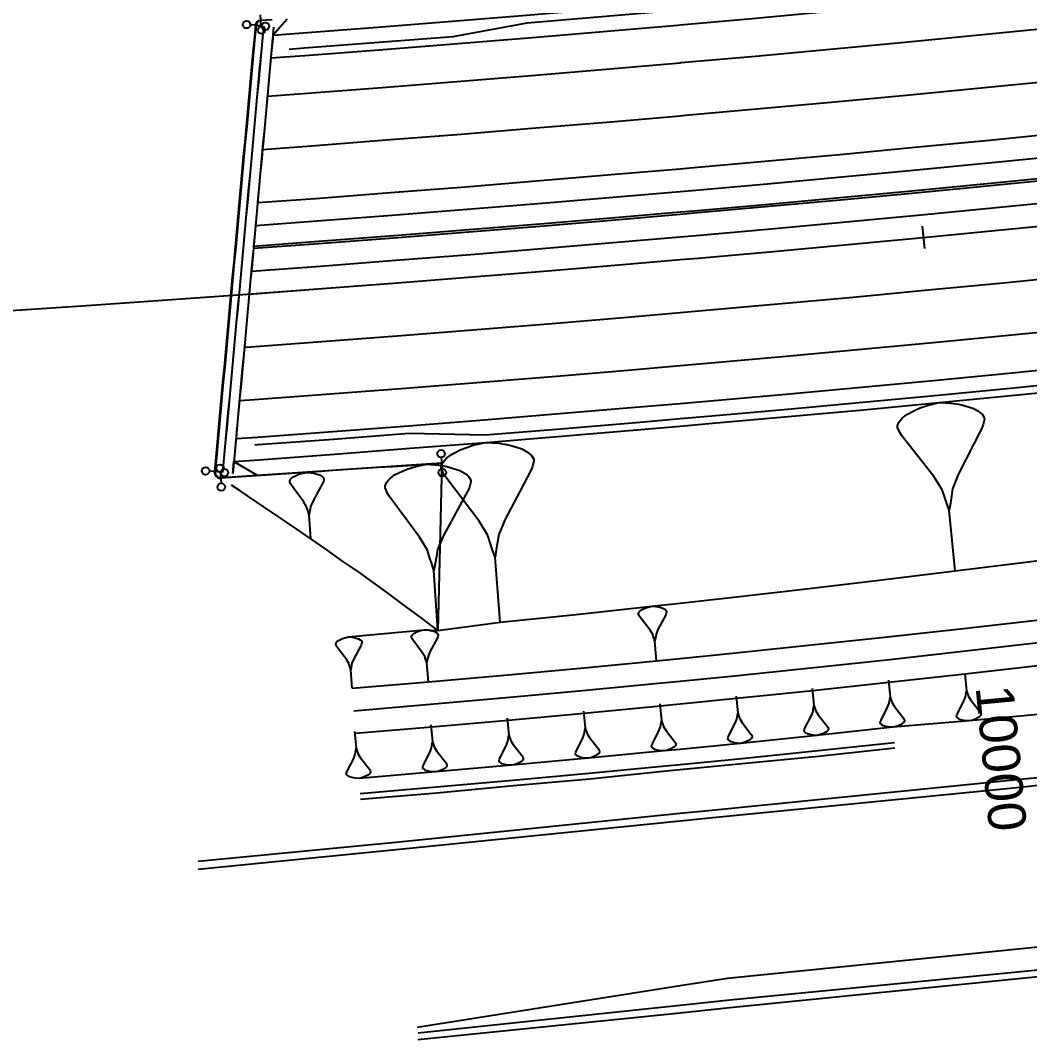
# Model space of a CAD drawing. Extents: x 389565 to 391267, y 804651 to 804848.
# Drawn here: x 390556.3 to 390623.2, y 804663.6 to 804731.2 of the extents above; entities that cross this region are included whole.
import ezdxf
from ezdxf.enums import TextEntityAlignment as Align

# ---------------------------------------------------------------- set-up
doc = ezdxf.new("R2010")
doc.units = 0
doc.layers.get('0').update_dxf_attribs({"linetype": 'CONTINUOUS'})
doc.styles.add('ARIAL', font='ARIAL.FON')

msp = doc.modelspace()

# ---------------------------------------------------------------- linework, layer by layer
at = {"color": 1}
for p, q in [((390572.2362, 804730.7934), (390572.1868, 804731.5516)), ((390572.2641, 804730.8205), (390571.5074, 804730.8898)), ((390584.1741, 804702.2159), (390584.2235, 804701.4577)), ((390569.5514, 804701.2282), (390568.7948, 804701.2976)), ((390569.5197, 804701.2608), (390569.5691, 804700.5026))]:
    msp.add_line(p, q, dxfattribs=at)
at = {"color": 3}
msp.add_line((390616.0601, 804717.5484), (390616.2023, 804716.0551), dxfattribs=at)
at = {"color": 7}
for p, q in [((390615.9305, 804705.5006), (390616.3798, 804705.6595)), ((390616.3798, 804705.6595), (390617.1744, 804705.8513)), ((390617.1744, 804705.8513), (390617.9909, 804705.813)), ((390617.9909, 804705.813), (390618.4621, 804705.7418)), ((390618.4621, 804705.7418), (390618.8183, 804705.6596)), ((390618.8183, 804705.6596), (390619.4156, 804705.4843)), ((390614.7195, 804704.8047), (390615.0428, 804705.0677)), ((390615.0428, 804705.0677), (390615.5962, 804705.3526)), ((390615.5962, 804705.3526), (390615.9305, 804705.5006)), ((390619.4156, 804705.4843), (390619.7827, 804705.287)), ((390619.7827, 804705.287), (390619.9088, 804705.1829)), ((390619.9088, 804705.1829), (390620.0348, 804705.0788)), ((390620.0348, 804705.0788), (390620.1718, 804704.8596)), ((390614.4181, 804704.3115), (390614.5113, 804704.5526)), ((390614.4291, 804704.1964), (390614.4181, 804704.3115)), ((390614.5113, 804704.5526), (390614.6154, 804704.6786)), ((390614.6154, 804704.6786), (390614.7195, 804704.8047)), ((390620.1006, 804704.3883), (390620.0074, 804704.1472)), ((390620.1828, 804704.7445), (390620.1006, 804704.3883)), ((390620.1718, 804704.8596), (390620.1828, 804704.7445)), ((390614.5771, 804703.8621), (390614.4291, 804704.1964)), ((390614.7141, 804703.643), (390614.5771, 804703.8621)), ((390616.8293, 804700.9415), (390614.7141, 804703.643)), ((390620.0074, 804704.1472), (390618.4403, 804701.095)), ((390585.7928, 804702.8618), (390586.2746, 804703.0241)), ((390586.2746, 804703.0241), (390587.125, 804703.2159)), ((390587.125, 804703.2159), (390587.9952, 804703.162)), ((390587.9952, 804703.162), (390588.4966, 804703.0785)), ((390588.4966, 804703.0785), (390588.8752, 804702.9851)), ((390588.8752, 804702.9851), (390589.5094, 804702.7886)), ((390584.4902, 804702.1389), (390584.8392, 804702.4143)), ((390584.8392, 804702.4143), (390585.434, 804702.7093)), ((390585.434, 804702.7093), (390585.7928, 804702.8618)), ((390589.5094, 804702.7886), (390589.8978, 804702.5723)), ((390589.8978, 804702.5723), (390590.0305, 804702.4593)), ((390590.0305, 804702.4593), (390590.1633, 804702.3462)), ((390590.1633, 804702.3462), (390590.3059, 804702.1103)), ((390582.413, 804701.6009), (390583.201, 804701.7688)), ((390583.201, 804701.7688), (390584.0045, 804701.7093)), ((390584.0045, 804701.7093), (390584.467, 804701.6266)), ((390584.1988, 804701.8368), (390584.158, 804700)), ((390584.1609, 804701.6178), (390584.2641, 804701.8734)), ((390584.1707, 804701.4949), (390584.1609, 804701.6178)), ((390584.2641, 804701.8734), (390584.3771, 804702.0062)), ((390584.3771, 804702.0062), (390584.4902, 804702.1389)), ((390584.467, 804701.6266), (390584.8158, 804701.5362)), ((390590.2224, 804701.6088), (390590.1192, 804701.3532)), ((390590.3157, 804701.9874), (390590.2224, 804701.6088)), ((390590.3059, 804702.1103), (390590.3157, 804701.9874)), ((390574.2432, 804700.8395), (390574.373, 804700.9394)), ((390574.373, 804700.9394), (390574.5935, 804701.0455)), ((390574.5935, 804701.0455), (390574.7264, 804701.1001)), ((390574.7264, 804701.1001), (390574.9047, 804701.1578)), ((390574.9047, 804701.1578), (390575.219, 804701.2248)), ((390575.219, 804701.2248), (390575.5394, 804701.2011)), ((390575.5394, 804701.2011), (390575.7239, 804701.1681)), ((390575.7239, 804701.1681), (390575.863, 804701.132)), ((390575.863, 804701.132), (390576.0959, 804701.0568)), ((390576.0959, 804701.0568), (390576.238, 804700.9754)), ((390576.238, 804700.9754), (390576.2865, 804700.9332)), ((390576.2865, 804700.9332), (390576.3349, 804700.8909)), ((390580.7542, 804700.8025), (390581.0798, 804701.0532)), ((390581.0798, 804701.0532), (390581.6327, 804701.3193)), ((390581.6327, 804701.3193), (390581.966, 804701.4562)), ((390581.966, 804701.4562), (390582.413, 804701.6009)), ((390584.3232, 804701.136), (390584.1707, 804701.4949)), ((390584.4658, 804700.9001), (390584.3232, 804701.136)), ((390584.8158, 804701.5362), (390585.3997, 804701.3476)), ((390585.3997, 804701.3476), (390585.7563, 804701.1434)), ((390585.7563, 804701.1434), (390585.8777, 804701.0375)), ((390585.8777, 804701.0375), (390585.9992, 804700.9316)), ((390585.9992, 804700.9316), (390586.1283, 804700.7119)), ((390590.1192, 804701.3532), (390589.3986, 804700)), ((390617.3773, 804700.0648), (390616.8293, 804700.9415)), ((390618.4403, 804701.095), (390618.0677, 804700.1306)), ((390570.8252, 804700), (390570.2648, 804700.378)), ((390574.1195, 804700.6488), (390574.1587, 804700.7426)), ((390574.1226, 804700.6035), (390574.1195, 804700.6488)), ((390574.1772, 804700.4706), (390574.1226, 804700.6035)), ((390574.1587, 804700.7426), (390574.2009, 804700.791)), ((390574.2287, 804700.383), (390574.1772, 804700.4706)), ((390574.2009, 804700.791), (390574.2432, 804700.8395)), ((390574.5123, 804700), (390574.2287, 804700.383)), ((390576.3143, 804700.5251), (390576.0265, 804700)), ((390576.3534, 804700.6189), (390576.3143, 804700.5251)), ((390576.3349, 804700.8909), (390576.3864, 804700.8033)), ((390576.3895, 804700.758), (390576.3534, 804700.6189)), ((390576.3864, 804700.8033), (390576.3895, 804700.758)), ((390580.4441, 804700.3246), (390580.5423, 804700.5597)), ((390580.4519, 804700.2109), (390580.4441, 804700.3246)), ((390580.5423, 804700.5597), (390580.6483, 804700.6811)), ((390580.6483, 804700.6811), (390580.7542, 804700.8025)), ((390585.149, 804700), (390584.4658, 804700.9001)), ((390586.1361, 804700.5983), (390586.0456, 804700.2495)), ((390586.1283, 804700.7119), (390586.1361, 804700.5983)), ((390575.0314, 804699.299), (390574.5123, 804700)), ((390576.0265, 804700), (390575.6661, 804699.3422)), ((390580.5385, 804700), (390580.4519, 804700.2109)), ((390580.5888, 804699.8776), (390580.5385, 804700)), ((390580.718, 804699.658), (390580.5888, 804699.8776)), ((390582.7306, 804696.9398), (390580.718, 804699.658)), ((390584.158, 804700), (390583.9525, 804690.7415)), ((390585.9396, 804700), (390584.3222, 804697.0483)), ((390586.6784, 804697.9852), (390585.149, 804700)), ((390585.9475, 804700.0144), (390585.9396, 804700)), ((390586.0456, 804700.2495), (390585.9475, 804700.0144)), ((390589.3986, 804700), (390588.399, 804698.1231)), ((390617.4002, 804700), (390617.3773, 804700.0648)), ((390617.5362, 804699.6155), (390617.4002, 804700)), ((390617.6951, 804699.1661), (390617.5362, 804699.6155)), ((390617.9965, 804699.6593), (390617.9253, 804699.188)), ((390618.048, 804700), (390617.9965, 804699.6593)), ((390618.0677, 804700.1306), (390618.048, 804700)), ((390575.2375, 804698.9486), (390575.0314, 804699.299)), ((390575.2952, 804698.7704), (390575.2375, 804698.9486)), ((390575.5095, 804698.9672), (390575.4765, 804698.7827)), ((390575.6661, 804699.3422), (390575.5095, 804698.9672)), ((390617.8541, 804698.7168), (390617.6951, 804699.1661)), ((390617.9253, 804699.188), (390617.8541, 804698.7168)), ((390575.3529, 804698.5921), (390575.2952, 804698.7704)), ((390575.4106, 804698.4138), (390575.3529, 804698.5921)), ((390575.4435, 804698.5983), (390575.4106, 804698.4138)), ((390575.5187, 804696.827), (390575.4106, 804698.4138)), ((390575.4765, 804698.7827), (390575.4435, 804698.5983)), ((390618.2377, 804694.6892), (390617.8541, 804698.7168)), ((390587.2488, 804697.0414), (390586.6784, 804697.9852)), ((390588.399, 804698.1231), (390587.9862, 804697.1005)), ((390583.2473, 804696.0613), (390582.7306, 804696.9398)), ((390584.3222, 804697.0483), (390583.9294, 804696.1078)), ((390587.4111, 804696.5596), (390587.2488, 804697.0414)), ((390587.9862, 804697.1005), (390587.9027, 804696.599)), ((390587.5734, 804696.0779), (390587.4111, 804696.5596)), ((390587.9027, 804696.599), (390587.8192, 804696.0976)), ((390583.392, 804695.6144), (390583.2473, 804696.0613)), ((390583.5367, 804695.1674), (390583.392, 804695.6144)), ((390583.8468, 804695.6454), (390583.7641, 804695.1829)), ((390583.9294, 804696.1078), (390583.8468, 804695.6454)), ((390587.7357, 804695.5961), (390587.5734, 804696.0779)), ((390587.8192, 804696.0976), (390587.7357, 804695.5961)), ((390588.0805, 804691.2946), (390587.7357, 804695.5961)), ((390583.6814, 804694.7204), (390583.5367, 804695.1674)), ((390583.7641, 804695.1829), (390583.6814, 804694.7204)), ((390583.9525, 804690.7415), (390583.6814, 804694.7204)), ((390597.4503, 804692.1046), (390597.6301, 804692.195)), ((390597.6301, 804692.195), (390597.7386, 804692.2417)), ((390597.7386, 804692.2417), (390597.8844, 804692.2916)), ((390597.8844, 804692.2916), (390598.1419, 804692.3511)), ((390598.1419, 804692.3511), (390598.4057, 804692.336)), ((390598.4057, 804692.336), (390598.5578, 804692.3115)), ((390598.5578, 804692.3115), (390598.6727, 804692.2838)), ((390598.6727, 804692.2838), (390598.8652, 804692.2252)), ((390598.8652, 804692.2252), (390598.9833, 804692.1602)), ((390598.9833, 804692.1602), (390599.0237, 804692.1261)), ((390597.2459, 804691.8622), (390597.2768, 804691.9398)), ((390597.2491, 804691.8249), (390597.2459, 804691.8622)), ((390597.2958, 804691.7164), (390597.2491, 804691.8249)), ((390597.2768, 804691.9398), (390597.3108, 804691.9802)), ((390597.3394, 804691.6451), (390597.2958, 804691.7164)), ((390597.3108, 804691.9802), (390597.3449, 804692.0206)), ((390598.0145, 804690.765), (390597.3394, 804691.6451)), ((390597.3449, 804692.0206), (390597.4503, 804692.1046)), ((390599.0523, 804691.791), (390598.5358, 804690.8094)), ((390599.0237, 804692.1261), (390599.0641, 804692.0921)), ((390599.0831, 804691.8687), (390599.0523, 804691.791)), ((390599.0641, 804692.0921), (390599.1077, 804692.0208)), ((390599.1109, 804691.9835), (390599.0831, 804691.8687)), ((390599.1077, 804692.0208), (390599.1109, 804691.9835)), ((390598.5358, 804690.8094), (390598.4122, 804690.4988)), ((390577.36, 804690.0886), (390577.5295, 804690.1717)), ((390577.5295, 804690.1717), (390577.6317, 804690.2145)), ((390577.6317, 804690.2145), (390577.7689, 804690.26)), ((390577.7689, 804690.26), (390578.011, 804690.3133)), ((390578.011, 804690.3133), (390578.2583, 804690.2967)), ((390578.2583, 804690.2967), (390578.4007, 804690.2723)), ((390578.4007, 804690.2723), (390578.5082, 804690.2452)), ((390578.5082, 804690.2452), (390578.6882, 804690.1884)), ((390578.6882, 804690.1884), (390578.7983, 804690.1264)), ((390578.7983, 804690.1264), (390578.8359, 804690.0941)), ((390582.1889, 804690.3348), (390582.2189, 804690.4086)), ((390582.1917, 804690.2993), (390582.1889, 804690.3348)), ((390582.2355, 804690.1955), (390582.1917, 804690.2993)), ((390582.2189, 804690.4086), (390582.2517, 804690.4469)), ((390582.2765, 804690.1272), (390582.2355, 804690.1955)), ((390582.2517, 804690.4469), (390582.2845, 804690.4852)), ((390582.9139, 804689.2832), (390582.2765, 804690.1272)), ((390582.2845, 804690.4852), (390582.3855, 804690.5645)), ((390582.3855, 804690.5645), (390582.5576, 804690.6494)), ((390582.5576, 804690.6494), (390582.6615, 804690.6932)), ((390582.6615, 804690.6932), (390582.8008, 804690.7397)), ((390582.8008, 804690.7397), (390583.0467, 804690.7946)), ((390583.0467, 804690.7946), (390583.2981, 804690.7783)), ((390583.2981, 804690.7783), (390583.443, 804690.7538)), ((390583.9107, 804690.2541), (390583.4112, 804689.3218)), ((390583.443, 804690.7538), (390583.5523, 804690.7266)), ((390583.5523, 804690.7266), (390583.7355, 804690.6693)), ((390583.7355, 804690.6693), (390583.8476, 804690.6066)), ((390583.8476, 804690.6066), (390583.8858, 804690.5738)), ((390583.8858, 804690.5738), (390583.9241, 804690.541)), ((390583.9407, 804690.3279), (390583.9107, 804690.2541)), ((390583.9241, 804690.541), (390583.9652, 804690.4727)), ((390583.9679, 804690.4372), (390583.9407, 804690.3279)), ((390583.9652, 804690.4727), (390583.9679, 804690.4372)), ((390598.1888, 804690.4797), (390598.0145, 804690.765)), ((390598.2387, 804690.334), (390598.1888, 804690.4797)), ((390598.2886, 804690.1882), (390598.2387, 804690.334)), ((390598.3386, 804690.0424), (390598.2886, 804690.1882)), ((390598.3631, 804690.1945), (390598.3386, 804690.0424)), ((390598.3877, 804690.3467), (390598.3631, 804690.1945)), ((390598.4122, 804690.4988), (390598.3877, 804690.3467)), ((390577.166, 804689.8632), (390577.1957, 804689.9357)), ((390577.1686, 804689.8282), (390577.166, 804689.8632)), ((390577.2115, 804689.726), (390577.1686, 804689.8282)), ((390577.1957, 804689.9357), (390577.228, 804689.9733)), ((390577.2517, 804689.6587), (390577.2115, 804689.726)), ((390577.228, 804689.9733), (390577.2604, 804690.0109)), ((390577.8766, 804688.8269), (390577.2517, 804689.6587)), ((390577.2604, 804690.0109), (390577.36, 804690.0886)), ((390578.8595, 804689.7795), (390578.3659, 804688.8637)), ((390578.8359, 804690.0941), (390578.8735, 804690.0617)), ((390578.8892, 804689.852), (390578.8595, 804689.7795)), ((390578.8735, 804690.0617), (390578.9137, 804689.9945)), ((390578.9163, 804689.9595), (390578.8892, 804689.852)), ((390578.9137, 804689.9945), (390578.9163, 804689.9595)), ((390598.4496, 804688.7392), (390598.3386, 804690.0424)), ((390578.0374, 804688.5578), (390577.8766, 804688.8269)), ((390578.3659, 804688.8637), (390578.2471, 804688.5735)), ((390583.078, 804689.0101), (390582.9139, 804689.2832)), ((390583.1246, 804688.8707), (390583.078, 804689.0101)), ((390583.1711, 804688.7314), (390583.1246, 804688.8707)), ((390583.2667, 804688.8817), (390583.2422, 804688.7369)), ((390583.2912, 804689.0266), (390583.2667, 804688.8817)), ((390583.4112, 804689.3218), (390583.2912, 804689.0266)), ((390578.0828, 804688.4206), (390578.0374, 804688.5578)), ((390578.1283, 804688.2834), (390578.0828, 804688.4206)), ((390578.1738, 804688.1462), (390578.1283, 804688.2834)), ((390578.1982, 804688.2887), (390578.1738, 804688.1462)), ((390578.2657, 804686.9229), (390578.1738, 804688.1462)), ((390578.2227, 804688.4311), (390578.1982, 804688.2887)), ((390578.2471, 804688.5735), (390578.2227, 804688.4311)), ((390583.2177, 804688.592), (390583.1711, 804688.7314)), ((390583.2422, 804688.7369), (390583.2177, 804688.592)), ((390583.3142, 804687.3487), (390583.2177, 804688.592)), ((390613.8247, 804687.4428), (390613.9319, 804686.3177)), ((390618.8874, 804687.8701), (390618.9946, 804686.745)), ((390608.7725, 804686.9026), (390608.8796, 804685.7776)), ((390618.9747, 804686.6134), (390618.9946, 804686.745)), ((390618.9946, 804686.745), (390619.039, 804686.6195)), ((390603.7181, 804686.3814), (390603.8253, 804685.2563)), ((390613.8921, 804686.0544), (390613.912, 804686.186)), ((390613.912, 804686.186), (390613.9319, 804686.3177)), ((390613.9319, 804686.3177), (390613.9763, 804686.1922)), ((390613.9763, 804686.1922), (390614.0207, 804686.0666)), ((390614.0207, 804686.0666), (390614.0651, 804685.9411)), ((390618.393, 804685.228), (390618.8308, 804686.0807)), ((390618.8308, 804686.0807), (390618.9349, 804686.3501)), ((390618.9349, 804686.3501), (390618.9548, 804686.4817)), ((390618.9548, 804686.4817), (390618.9747, 804686.6134)), ((390619.039, 804686.6195), (390619.0834, 804686.494)), ((390619.0834, 804686.494), (390619.1277, 804686.3684)), ((390619.1277, 804686.3684), (390619.2808, 804686.1235)), ((390619.2808, 804686.1235), (390619.8717, 804685.3689)), ((390593.6035, 804685.3953), (390593.7107, 804684.2703)), ((390598.6618, 804685.8789), (390598.769, 804684.7538)), ((390608.82, 804685.3826), (390608.8399, 804685.5143)), ((390608.8399, 804685.5143), (390608.8597, 804685.6459)), ((390608.8597, 804685.6459), (390608.8796, 804685.7776)), ((390608.8796, 804685.7776), (390608.924, 804685.652)), ((390608.924, 804685.652), (390608.9684, 804685.5265)), ((390608.9684, 804685.5265), (390609.0128, 804685.401)), ((390609.0128, 804685.401), (390609.1659, 804685.1561)), ((390613.3304, 804684.8007), (390613.7681, 804685.6533)), ((390613.7681, 804685.6533), (390613.8722, 804685.9227)), ((390613.8722, 804685.9227), (390613.8921, 804686.0544)), ((390614.0651, 804685.9411), (390614.2182, 804685.6962)), ((390614.2182, 804685.6962), (390614.8091, 804684.9416)), ((390588.5434, 804684.9306), (390588.6506, 804683.8055)), ((390598.7491, 804684.6222), (390598.769, 804684.7538)), ((390598.769, 804684.7538), (390598.8134, 804684.6283)), ((390603.6615, 804684.5919), (390603.7656, 804684.8613)), ((390603.7656, 804684.8613), (390603.7855, 804684.993)), ((390603.7855, 804684.993), (390603.8054, 804685.1246)), ((390603.8054, 804685.1246), (390603.8253, 804685.2563)), ((390603.8253, 804685.2563), (390603.8697, 804685.1307)), ((390603.8697, 804685.1307), (390603.9141, 804685.0052)), ((390603.9141, 804685.0052), (390603.9585, 804684.8797)), ((390603.9585, 804684.8797), (390604.1116, 804684.6348)), ((390608.2781, 804684.2606), (390608.7159, 804685.1132)), ((390608.7159, 804685.1132), (390608.82, 804685.3826)), ((390609.1659, 804685.1561), (390609.7568, 804684.4014)), ((390613.2814, 804684.6338), (390613.3043, 804684.7333)), ((390613.3043, 804684.7333), (390613.3304, 804684.8007)), ((390614.8091, 804684.9416), (390614.8473, 804684.8803)), ((390614.8473, 804684.8803), (390614.8887, 804684.787)), ((390614.8917, 804684.7548), (390614.8657, 804684.6875)), ((390614.8887, 804684.787), (390614.8917, 804684.7548)), ((390618.344, 804685.0612), (390618.367, 804685.1607)), ((390618.3471, 804685.029), (390618.344, 804685.0612)), ((390618.3854, 804684.9678), (390618.3471, 804685.029)), ((390618.367, 804685.1607), (390618.393, 804685.228)), ((390618.4206, 804684.9387), (390618.3854, 804684.9678)), ((390618.4558, 804684.9096), (390618.4206, 804684.9387)), ((390618.5584, 804684.8545), (390618.4558, 804684.9096)), ((390618.7252, 804684.8055), (390618.5584, 804684.8545)), ((390618.8247, 804684.7826), (390618.7252, 804684.8055)), ((390618.9563, 804684.7627), (390618.8247, 804684.7826)), ((390619.1844, 804684.752), (390618.9563, 804684.7627)), ((390619.4064, 804684.8056), (390619.1844, 804684.752)), ((390619.5319, 804684.85), (390619.4064, 804684.8056)), ((390619.6253, 804684.8913), (390619.5319, 804684.85)), ((390619.7799, 804684.9709), (390619.6253, 804684.8913)), ((390619.8702, 804685.0444), (390619.7799, 804684.9709)), ((390619.8993, 804685.0796), (390619.8702, 804685.0444)), ((390619.8717, 804685.3689), (390619.91, 804685.3077)), ((390619.9284, 804685.1148), (390619.8993, 804685.0796)), ((390619.91, 804685.3077), (390619.9513, 804685.2143)), ((390619.9544, 804685.1821), (390619.9284, 804685.1148)), ((390619.9513, 804685.2143), (390619.9544, 804685.1821)), ((390578.4181, 804684.0578), (390578.5252, 804682.9327)), ((390583.4816, 804684.4848), (390583.5888, 804683.3597)), ((390593.6709, 804684.007), (390593.6908, 804684.1386)), ((390593.6908, 804684.1386), (390593.7107, 804684.2703)), ((390593.7107, 804684.2703), (390593.7551, 804684.1447)), ((390593.7551, 804684.1447), (390593.7995, 804684.0192)), ((390598.1674, 804683.2369), (390598.6052, 804684.0895)), ((390598.6052, 804684.0895), (390598.7093, 804684.3589)), ((390598.7093, 804684.3589), (390598.7292, 804684.4905)), ((390598.7292, 804684.4905), (390598.7491, 804684.6222)), ((390598.8134, 804684.6283), (390598.8578, 804684.5028)), ((390598.8578, 804684.5028), (390598.9022, 804684.3773)), ((390598.9022, 804684.3773), (390599.0552, 804684.1324)), ((390599.0552, 804684.1324), (390599.6461, 804683.3777)), ((390603.2238, 804683.7393), (390603.6615, 804684.5919)), ((390604.1116, 804684.6348), (390604.7025, 804683.8802)), ((390608.2291, 804684.0937), (390608.2521, 804684.1932)), ((390608.2322, 804684.0616), (390608.2291, 804684.0937)), ((390608.2705, 804684.0003), (390608.2322, 804684.0616)), ((390608.2521, 804684.1932), (390608.2781, 804684.2606)), ((390609.7553, 804684.0769), (390609.665, 804684.0034)), ((390609.7844, 804684.1121), (390609.7553, 804684.0769)), ((390609.7568, 804684.4014), (390609.7951, 804684.3402)), ((390609.8134, 804684.1473), (390609.7844, 804684.1121)), ((390609.7951, 804684.3402), (390609.8364, 804684.2468)), ((390609.8395, 804684.2147), (390609.8134, 804684.1473)), ((390609.8364, 804684.2468), (390609.8395, 804684.2147)), ((390613.2845, 804684.6017), (390613.2814, 804684.6338)), ((390613.3227, 804684.5405), (390613.2845, 804684.6017)), ((390613.3579, 804684.5114), (390613.3227, 804684.5405)), ((390613.3931, 804684.4823), (390613.3579, 804684.5114)), ((390613.4957, 804684.4272), (390613.3931, 804684.4823)), ((390613.6626, 804684.3782), (390613.4957, 804684.4272)), ((390613.762, 804684.3553), (390613.6626, 804684.3782)), ((390613.8937, 804684.3354), (390613.762, 804684.3553)), ((390614.1218, 804684.3247), (390613.8937, 804684.3354)), ((390614.3437, 804684.3782), (390614.1218, 804684.3247)), ((390614.4693, 804684.4226), (390614.3437, 804684.3782)), ((390614.5626, 804684.464), (390614.4693, 804684.4226)), ((390614.7172, 804684.5436), (390614.5626, 804684.464)), ((390614.8075, 804684.617), (390614.7172, 804684.5436)), ((390614.8366, 804684.6523), (390614.8075, 804684.617)), ((390614.8657, 804684.6875), (390614.8366, 804684.6523)), ((390588.4869, 804683.1412), (390588.5909, 804683.4106)), ((390588.5909, 804683.4106), (390588.6108, 804683.5423)), ((390588.6108, 804683.5423), (390588.6307, 804683.6739)), ((390588.6307, 804683.6739), (390588.6506, 804683.8055)), ((390588.6506, 804683.8055), (390588.695, 804683.68)), ((390588.695, 804683.68), (390588.7394, 804683.5545)), ((390588.7394, 804683.5545), (390588.7838, 804683.429)), ((390588.7838, 804683.429), (390588.9369, 804683.1841)), ((390593.1092, 804682.7533), (390593.5469, 804683.6059)), ((390593.5469, 804683.6059), (390593.651, 804683.8753)), ((390593.651, 804683.8753), (390593.6709, 804684.007)), ((390593.7995, 804684.0192), (390593.8439, 804683.8937)), ((390593.8439, 804683.8937), (390593.997, 804683.6488)), ((390593.997, 804683.6488), (390594.5879, 804682.8941)), ((390599.6461, 804683.3777), (390599.6844, 804683.3165)), ((390603.1748, 804683.5724), (390603.1977, 804683.6719)), ((390603.1778, 804683.5403), (390603.1748, 804683.5724)), ((390603.2161, 804683.4791), (390603.1778, 804683.5403)), ((390603.1977, 804683.6719), (390603.2238, 804683.7393)), ((390603.2513, 804683.45), (390603.2161, 804683.4791)), ((390603.2865, 804683.4209), (390603.2513, 804683.45)), ((390603.3891, 804683.3658), (390603.2865, 804683.4209)), ((390603.5559, 804683.3168), (390603.3891, 804683.3658)), ((390604.456, 804683.4026), (390604.3626, 804683.3612)), ((390604.6106, 804683.4822), (390604.456, 804683.4026)), ((390604.7009, 804683.5556), (390604.6106, 804683.4822)), ((390604.73, 804683.5908), (390604.7009, 804683.5556)), ((390604.7025, 804683.8802), (390604.7407, 804683.8189)), ((390604.7591, 804683.6261), (390604.73, 804683.5908)), ((390604.7407, 804683.8189), (390604.7821, 804683.7256)), ((390604.7851, 804683.6934), (390604.7591, 804683.6261)), ((390604.7821, 804683.7256), (390604.7851, 804683.6934)), ((390608.3057, 804683.9713), (390608.2705, 804684.0003)), ((390608.3409, 804683.9422), (390608.3057, 804683.9713)), ((390608.4434, 804683.8871), (390608.3409, 804683.9422)), ((390608.6103, 804683.8381), (390608.4434, 804683.8871)), ((390608.7098, 804683.8151), (390608.6103, 804683.8381)), ((390608.8414, 804683.7952), (390608.7098, 804683.8151)), ((390609.0695, 804683.7845), (390608.8414, 804683.7952)), ((390609.2915, 804683.8381), (390609.0695, 804683.7845)), ((390609.417, 804683.8825), (390609.2915, 804683.8381)), ((390609.5104, 804683.9238), (390609.417, 804683.8825)), ((390609.665, 804684.0034), (390609.5104, 804683.9238)), ((390578.4855, 804682.6694), (390578.5053, 804682.8011)), ((390578.5053, 804682.8011), (390578.5252, 804682.9327)), ((390578.5252, 804682.9327), (390578.5696, 804682.8072)), ((390578.5696, 804682.8072), (390578.614, 804682.6817)), ((390582.9872, 804681.8427), (390583.425, 804682.6954)), ((390583.425, 804682.6954), (390583.5291, 804682.9648)), ((390583.5291, 804682.9648), (390583.549, 804683.0964)), ((390583.549, 804683.0964), (390583.5689, 804683.2281)), ((390583.5689, 804683.2281), (390583.5888, 804683.3597)), ((390583.5888, 804683.3597), (390583.6332, 804683.2342)), ((390583.6332, 804683.2342), (390583.6776, 804683.1087)), ((390583.6776, 804683.1087), (390583.722, 804682.9831)), ((390583.722, 804682.9831), (390583.875, 804682.7382)), ((390583.875, 804682.7382), (390584.4659, 804681.9836)), ((390588.0491, 804682.2886), (390588.4869, 804683.1412)), ((390588.9369, 804683.1841), (390589.5278, 804682.4294)), ((390593.0832, 804682.6859), (390593.1092, 804682.7533)), ((390594.5879, 804682.8941), (390594.6261, 804682.8329)), ((390594.6261, 804682.8329), (390594.6675, 804682.7395)), ((390594.6705, 804682.7074), (390594.6445, 804682.64)), ((390594.6675, 804682.7395), (390594.6705, 804682.7074)), ((390598.1185, 804683.07), (390598.1414, 804683.1695)), ((390598.1215, 804683.0379), (390598.1185, 804683.07)), ((390598.1598, 804682.9766), (390598.1215, 804683.0379)), ((390598.1414, 804683.1695), (390598.1674, 804683.2369)), ((390598.195, 804682.9475), (390598.1598, 804682.9766)), ((390598.2302, 804682.9185), (390598.195, 804682.9475)), ((390598.3328, 804682.8634), (390598.2302, 804682.9185)), ((390598.4996, 804682.8144), (390598.3328, 804682.8634)), ((390598.5991, 804682.7914), (390598.4996, 804682.8144)), ((390598.7308, 804682.7715), (390598.5991, 804682.7914)), ((390598.9588, 804682.7608), (390598.7308, 804682.7715)), ((390599.1808, 804682.8144), (390598.9588, 804682.7608)), ((390599.3063, 804682.8588), (390599.1808, 804682.8144)), ((390599.3997, 804682.9001), (390599.3063, 804682.8588)), ((390599.5543, 804682.9797), (390599.3997, 804682.9001)), ((390599.6446, 804683.0532), (390599.5543, 804682.9797)), ((390599.6737, 804683.0884), (390599.6446, 804683.0532)), ((390599.7028, 804683.1236), (390599.6737, 804683.0884)), ((390599.6844, 804683.3165), (390599.7257, 804683.2231)), ((390599.7288, 804683.191), (390599.7028, 804683.1236)), ((390599.7257, 804683.2231), (390599.7288, 804683.191)), ((390603.6554, 804683.2939), (390603.5559, 804683.3168)), ((390603.7871, 804683.274), (390603.6554, 804683.2939)), ((390604.0152, 804683.2632), (390603.7871, 804683.274)), ((390604.2371, 804683.3168), (390604.0152, 804683.2632)), ((390604.3626, 804683.3612), (390604.2371, 804683.3168)), ((390577.9237, 804681.4158), (390578.3615, 804682.2684)), ((390578.3615, 804682.2684), (390578.4656, 804682.5378)), ((390578.4656, 804682.5378), (390578.4855, 804682.6694)), ((390578.614, 804682.6817), (390578.6584, 804682.5562)), ((390578.6584, 804682.5562), (390578.8115, 804682.3113)), ((390578.8115, 804682.3113), (390579.4024, 804681.5566)), ((390588.0001, 804682.1217), (390588.0231, 804682.2212)), ((390588.0032, 804682.0896), (390588.0001, 804682.1217)), ((390588.0414, 804682.0283), (390588.0032, 804682.0896)), ((390588.0231, 804682.2212), (390588.0491, 804682.2886)), ((390588.0766, 804681.9992), (390588.0414, 804682.0283)), ((390589.4359, 804682.0314), (390589.2813, 804681.9518)), ((390589.5263, 804682.1049), (390589.4359, 804682.0314)), ((390589.5553, 804682.1401), (390589.5263, 804682.1049)), ((390589.5278, 804682.4294), (390589.5661, 804682.3682)), ((390589.5844, 804682.1753), (390589.5553, 804682.1401)), ((390589.5661, 804682.3682), (390589.6074, 804682.2748)), ((390589.6104, 804682.2427), (390589.5844, 804682.1753)), ((390589.6074, 804682.2748), (390589.6104, 804682.2427)), ((390593.0602, 804682.5864), (390593.0832, 804682.6859)), ((390593.0633, 804682.5543), (390593.0602, 804682.5864)), ((390593.1015, 804682.493), (390593.0633, 804682.5543)), ((390593.1367, 804682.464), (390593.1015, 804682.493)), ((390593.1719, 804682.4349), (390593.1367, 804682.464)), ((390593.2745, 804682.3798), (390593.1719, 804682.4349)), ((390593.4414, 804682.3308), (390593.2745, 804682.3798)), ((390593.5409, 804682.3078), (390593.4414, 804682.3308)), ((390593.6725, 804682.2879), (390593.5409, 804682.3078)), ((390593.9006, 804682.2772), (390593.6725, 804682.2879)), ((390594.1225, 804682.3308), (390593.9006, 804682.2772)), ((390594.2481, 804682.3752), (390594.1225, 804682.3308)), ((390594.3414, 804682.4165), (390594.2481, 804682.3752)), ((390594.496, 804682.4961), (390594.3414, 804682.4165)), ((390594.5863, 804682.5696), (390594.496, 804682.4961)), ((390594.6154, 804682.6048), (390594.5863, 804682.5696)), ((390594.6445, 804682.64), (390594.6154, 804682.6048)), ((390577.8747, 804681.2489), (390577.8977, 804681.3484)), ((390577.8977, 804681.3484), (390577.9237, 804681.4158)), ((390579.4024, 804681.5566), (390579.4407, 804681.4954)), ((390579.4407, 804681.4954), (390579.482, 804681.402)), ((390579.4851, 804681.3699), (390579.459, 804681.3025)), ((390579.482, 804681.402), (390579.4851, 804681.3699)), ((390582.9383, 804681.6759), (390582.9612, 804681.7754)), ((390582.9413, 804681.6437), (390582.9383, 804681.6759)), ((390582.9796, 804681.5825), (390582.9413, 804681.6437)), ((390582.9612, 804681.7754), (390582.9872, 804681.8427)), ((390583.0148, 804681.5534), (390582.9796, 804681.5825)), ((390583.05, 804681.5243), (390583.0148, 804681.5534)), ((390583.1526, 804681.4692), (390583.05, 804681.5243)), ((390583.3194, 804681.4202), (390583.1526, 804681.4692)), ((390583.4189, 804681.3973), (390583.3194, 804681.4202)), ((390583.5506, 804681.3774), (390583.4189, 804681.3973)), ((390583.7786, 804681.3667), (390583.5506, 804681.3774)), ((390584.0006, 804681.4203), (390583.7786, 804681.3667)), ((390584.1261, 804681.4647), (390584.0006, 804681.4203)), ((390584.2195, 804681.506), (390584.1261, 804681.4647)), ((390584.3741, 804681.5856), (390584.2195, 804681.506)), ((390584.4644, 804681.6591), (390584.3741, 804681.5856)), ((390584.4935, 804681.6943), (390584.4644, 804681.6591)), ((390584.4659, 804681.9836), (390584.5042, 804681.9224)), ((390584.5226, 804681.7295), (390584.4935, 804681.6943)), ((390584.5042, 804681.9224), (390584.5455, 804681.829)), ((390584.5486, 804681.7968), (390584.5226, 804681.7295)), ((390584.5455, 804681.829), (390584.5486, 804681.7968)), ((390588.1119, 804681.9702), (390588.0766, 804681.9992)), ((390588.2144, 804681.9151), (390588.1119, 804681.9702)), ((390588.3813, 804681.8661), (390588.2144, 804681.9151)), ((390588.4808, 804681.8431), (390588.3813, 804681.8661)), ((390588.6124, 804681.8232), (390588.4808, 804681.8431)), ((390588.8405, 804681.8125), (390588.6124, 804681.8232)), ((390589.0625, 804681.8661), (390588.8405, 804681.8125)), ((390589.188, 804681.9105), (390589.0625, 804681.8661)), ((390589.2813, 804681.9518), (390589.188, 804681.9105)), ((390577.8778, 804681.2168), (390577.8747, 804681.2489)), ((390577.9161, 804681.1555), (390577.8778, 804681.2168)), ((390577.9513, 804681.1264), (390577.9161, 804681.1555)), ((390577.9865, 804681.0974), (390577.9513, 804681.1264)), ((390578.089, 804681.0423), (390577.9865, 804681.0974)), ((390578.2559, 804680.9933), (390578.089, 804681.0423)), ((390578.3554, 804680.9703), (390578.2559, 804680.9933)), ((390578.487, 804680.9504), (390578.3554, 804680.9703)), ((390578.7151, 804680.9397), (390578.487, 804680.9504)), ((390578.9371, 804680.9933), (390578.7151, 804680.9397)), ((390579.0626, 804681.0377), (390578.9371, 804680.9933)), ((390579.156, 804681.079), (390579.0626, 804681.0377)), ((390579.3106, 804681.1586), (390579.156, 804681.079)), ((390579.4009, 804681.2321), (390579.3106, 804681.1586)), ((390579.43, 804681.2673), (390579.4009, 804681.2321)), ((390579.459, 804681.3025), (390579.43, 804681.2673))]:
    msp.add_line(p, q, dxfattribs=at)
at = {"color": 252}
for p, q in [((390582.575, 804664.449), (390600, 804667.2066)), ((390582.636, 804664.08), (390600, 804665.9054)), ((390582.626, 804663.623), (390600, 804665.4037))]:
    msp.add_line(p, q, dxfattribs=at)
at = {"color": 2, "linetype": 'CONTINUOUS'}
for points in [[(390600, 804730.8902), (390604.7811, 804731.3156), (390609.7217, 804731.7676), (390614.6612, 804732.2319), (390619.5995, 804732.7086), (390624.5366, 804733.1976), (390629.4724, 804733.699), (390634.407, 804734.2127), (390639.3403, 804734.7387), (390644.2723, 804735.2771), (390649.2029, 804735.8278), (390654.1321, 804736.3908), (390659.0598, 804736.9662), (390663.9861, 804737.5538), (390668.911, 804738.1538), (390673.8343, 804738.7661), (390678.7561, 804739.3907), (390683.6763, 804740.0276), (390688.5949, 804740.6768), (390693.5118, 804741.3383), (390698.4271, 804742.012), (390700, 804742.2316)], [(390572.8728, 804728.696), (390575.1151, 804728.8632), (390580.0619, 804729.241), (390585.0078, 804729.6312), (390589.9527, 804730.0338), (390594.8966, 804730.4487), (390599.8394, 804730.876), (390600, 804730.8902)], [(390600, 804719.8488), (390600.8004, 804719.918), (390605.7696, 804720.3601), (390610.7376, 804720.8146), (390615.7044, 804721.2815), (390620.6701, 804721.7608), (390625.6345, 804722.2525), (390630.5977, 804722.7567), (390635.5597, 804723.2732), (390640.5203, 804723.8022), (390645.4796, 804724.3435), (390650.4375, 804724.8973), (390655.394, 804725.4634), (390660.3491, 804726.042), (390665.3028, 804726.6329), (390670.2549, 804727.2362), (390675.2055, 804727.8519), (390680.1546, 804728.4799), (390685.102, 804729.1204), (390690.0479, 804729.7732), (390694.9921, 804730.4383), (390699.9346, 804731.1158), (390700, 804731.1249)], [(390600, 804716.8376), (390601.0625, 804716.9295), (390606.0391, 804717.3722), (390611.0146, 804717.8274), (390615.9889, 804718.295), (390620.9621, 804718.775), (390625.934, 804719.2675), (390630.9046, 804719.7724), (390635.874, 804720.2898), (390640.8421, 804720.8195), (390645.8089, 804721.3617), (390650.7742, 804721.9163), (390655.7382, 804722.4833), (390660.7008, 804723.0627), (390665.6618, 804723.6545), (390670.6214, 804724.2587), (390675.5795, 804724.8753), (390680.536, 804725.5043), (390685.4909, 804726.1457), (390690.4442, 804726.7994), (390695.3958, 804727.4656), (390700, 804728.0967)], [(390571.8549, 804717.5915), (390575.9391, 804717.8941), (390580.9134, 804718.274), (390585.8867, 804718.6664), (390590.859, 804719.0712), (390595.8302, 804719.4884), (390600, 804719.8488)], [(390571.5773, 804714.5633), (390576.1638, 804714.9025), (390581.1456, 804715.283), (390586.1263, 804715.676), (390591.1061, 804716.0814), (390596.0849, 804716.4992), (390600, 804716.8376)], [(390600, 804705.7966), (390602.0236, 804705.9716), (390607.0276, 804706.4167), (390612.0304, 804706.8744), (390617.0321, 804707.3446), (390622.0326, 804707.8273), (390627.0319, 804708.3225), (390632.0299, 804708.8301), (390637.0267, 804709.3503), (390642.0221, 804709.883), (390647.0162, 804710.4281), (390652.0089, 804710.9858), (390657.0002, 804711.5559), (390661.9901, 804712.1385), (390666.9784, 804712.7335), (390671.9653, 804713.3411), (390676.9507, 804713.9611), (390681.9344, 804714.5935), (390686.9166, 804715.2385), (390691.8972, 804715.8958), (390696.8761, 804716.5656), (390700, 804716.9939)], [(390570.5595, 804703.4609), (390571.9777, 804703.5634), (390576.9878, 804703.9334), (390581.997, 804704.316), (390587.0052, 804704.7111), (390592.0124, 804705.1188), (390597.0185, 804705.5389), (390600, 804705.7966)]]:
    msp.add_lwpolyline(points, dxfattribs=at)
at = {"color": 7, "linetype": 'CONTINUOUS'}
for points in [[(390600, 804728.3805), (390600.0578, 804728.3855), (390605.0058, 804728.8257), (390609.9526, 804729.2783), (390614.8983, 804729.7432), (390619.8428, 804730.2205), (390624.7861, 804730.7101), (390629.7282, 804731.2121), (390634.669, 804731.7264), (390639.6085, 804732.2531), (390644.5467, 804732.7922), (390649.4835, 804733.3436), (390654.4189, 804733.9073), (390659.3528, 804734.4834), (390664.2854, 804735.0718), (390669.2164, 804735.6725), (390674.1459, 804736.2856), (390679.0739, 804736.911), (390684.0003, 804737.5487), (390688.9251, 804738.1987), (390693.8482, 804738.861), (390698.7697, 804739.5356), (390700, 804739.7074)], [(390600, 804724.8675), (390600.3636, 804724.8989), (390605.3203, 804725.3399), (390610.2758, 804725.7932), (390615.2302, 804726.2589), (390620.1835, 804726.7371), (390625.1355, 804727.2276), (390630.0862, 804727.7305), (390635.0357, 804728.2457), (390639.9839, 804728.7733), (390644.9308, 804729.3133), (390649.8763, 804729.8657), (390654.8204, 804730.4304), (390659.7631, 804731.0075), (390664.7043, 804731.597), (390669.644, 804732.1987), (390674.5822, 804732.8129), (390679.5189, 804733.4394), (390684.454, 804734.0782), (390689.3874, 804734.7293), (390694.3192, 804735.3928), (390699.2494, 804736.0686), (390700, 804736.1734)], [(390600, 804721.3544), (390600.6694, 804721.4123), (390605.6348, 804721.854), (390610.599, 804722.3082), (390615.5622, 804722.7747), (390620.5241, 804723.2537), (390625.4848, 804723.7451), (390630.4443, 804724.2488), (390635.4025, 804724.765), (390640.3594, 804725.2935), (390645.315, 804725.8345), (390650.2692, 804726.3878), (390655.2219, 804726.9535), (390660.1733, 804727.5316), (390665.1232, 804728.1221), (390670.0716, 804728.725), (390675.0185, 804729.3402), (390679.9639, 804729.9678), (390684.9076, 804730.6077), (390689.8497, 804731.26), (390694.7902, 804731.9247), (390699.729, 804732.6017), (390700, 804732.6395)], [(390573.0116, 804730.2104), (390575.0027, 804730.3589), (390579.9458, 804730.7365), (390584.888, 804731.1264), (390589.8291, 804731.5287)], [(390572.1002, 804731.1907), (390572.0495, 804731.168), (390572.0024, 804731.1383), (390571.96, 804731.1022), (390571.9237, 804731.0611), (390571.8934, 804731.0152), (390571.8699, 804730.9656), (390571.8535, 804730.9131), (390571.8447, 804730.8589), (390571.7758, 804730.108), (390571.6844, 804729.1122), (390571.5932, 804728.1163), (390571.502, 804727.1205), (390571.4106, 804726.1247), (390571.3192, 804725.1289), (390571.2279, 804724.133), (390571.1365, 804723.1372), (390571.0451, 804722.1414), (390570.9537, 804721.1456), (390570.8624, 804720.1498), (390570.771, 804719.154), (390570.6795, 804718.1582), (390570.5881, 804717.1623), (390570.4967, 804716.1665), (390570.4054, 804715.1707), (390570.314, 804714.1749), (390570.2226, 804713.1791), (390570.1312, 804712.1833), (390570.0399, 804711.1874), (390569.9485, 804710.1916), (390569.8571, 804709.1958), (390569.7657, 804708.2), (390569.6744, 804707.2042), (390569.583, 804706.2084), (390569.4916, 804705.2125), (390569.4003, 804704.2167), (390569.3089, 804703.2209), (390569.2175, 804702.2251), (390569.1296, 804701.2669), (390569.128, 804701.2244), (390569.1332, 804701.1668), (390569.1469, 804701.1105), (390569.1686, 804701.0568), (390569.198, 804701.0069), (390569.2343, 804700.9619), (390569.2769, 804700.9227), (390569.3248, 804700.8901), (390569.3769, 804700.8649), (390569.4322, 804700.8477), (390569.4894, 804700.8387), (390569.5472, 804700.8383)], [(390572.3787, 804730.81), (390572.3099, 804730.059), (390572.2186, 804729.0632), (390572.1273, 804728.0674), (390572.036, 804727.0715), (390571.9447, 804726.0757), (390571.8534, 804725.0799), (390571.7621, 804724.0841), (390571.6709, 804723.0882), (390571.5796, 804722.0924), (390571.4883, 804721.0966), (390571.397, 804720.1008), (390571.3057, 804719.1049), (390571.2144, 804718.1091), (390571.1232, 804717.1133), (390571.0319, 804716.1175), (390570.9406, 804715.1216), (390570.8493, 804714.1258), (390570.758, 804713.13), (390570.6667, 804712.1342), (390570.5754, 804711.1383), (390570.4842, 804710.1425), (390570.3929, 804709.1467), (390570.3016, 804708.1509), (390570.2103, 804707.155), (390570.119, 804706.1592), (390570.0277, 804705.1634), (390569.9365, 804704.1676), (390569.8452, 804703.1717), (390569.7539, 804702.1759), (390569.666, 804701.2177)], [(390572.3837, 804730.8095), (390572.3148, 804730.0586), (390572.2235, 804729.0627), (390572.1323, 804728.0669), (390572.041, 804727.0711), (390571.9497, 804726.0753), (390571.8584, 804725.0794), (390571.7671, 804724.0836), (390571.6758, 804723.0878), (390571.5846, 804722.092), (390571.4933, 804721.0961), (390571.402, 804720.1003), (390571.3107, 804719.1045), (390571.2194, 804718.1087), (390571.1281, 804717.1128), (390571.0368, 804716.117), (390570.9456, 804715.1212), (390570.8543, 804714.1254), (390570.763, 804713.1295), (390570.6717, 804712.1337), (390570.5804, 804711.1379), (390570.4891, 804710.1421), (390570.3979, 804709.1462), (390570.3066, 804708.1504), (390570.2153, 804707.1546), (390570.124, 804706.1588), (390570.0327, 804705.1629), (390569.9414, 804704.1671), (390569.8501, 804703.1713), (390569.7589, 804702.1755), (390569.671, 804701.2172)], [(390573.0559, 804730.7479), (390572.987, 804729.9969), (390572.8957, 804729.0011), (390572.8044, 804728.0053), (390572.7132, 804727.0095), (390572.6219, 804726.0136), (390572.5306, 804725.0178), (390572.4393, 804724.022), (390572.348, 804723.0262), (390572.2567, 804722.0303), (390572.1655, 804721.0345), (390572.0742, 804720.0387), (390571.9829, 804719.0429), (390571.8916, 804718.047), (390571.8003, 804717.0512), (390571.709, 804716.0554), (390571.6177, 804715.0596), (390571.5265, 804714.0637), (390571.4352, 804713.0679), (390571.3439, 804712.0721), (390571.2526, 804711.0763), (390571.1613, 804710.0804), (390571.07, 804709.0846), (390570.9788, 804708.0888), (390570.8875, 804707.093), (390570.7962, 804706.0971), (390570.7049, 804705.1013), (390570.6136, 804704.1055), (390570.5223, 804703.1097), (390570.431, 804702.1138), (390570.3432, 804701.1556)], [(390573.0559, 804730.7479), (390573.0117, 804730.2119), (390573.9587, 804731.2863)], [(390573.0117, 804730.2119), (390572.992, 804729.9965), (390572.9007, 804729.0007), (390572.8729, 804728.6976), (390572.8094, 804728.0048), (390572.7181, 804727.009), (390572.6416, 804726.1737), (390572.6269, 804726.0132), (390572.5356, 804725.0174), (390572.4443, 804724.0215), (390572.353, 804723.0257), (390572.3177, 804722.6402), (390572.2617, 804722.0299), (390572.1704, 804721.0341), (390572.0791, 804720.0382), (390571.9938, 804719.1068), (390571.9879, 804719.0424), (390571.8966, 804718.0466), (390571.8549, 804717.5924), (390571.8053, 804717.0508), (390571.73, 804716.2295), (390571.7161, 804716.0781), (390571.714, 804716.0549), (390571.6227, 804715.0591), (390571.5773, 804714.5638), (390571.5314, 804714.0633), (390571.4402, 804713.0675), (390571.4385, 804713.0494), (390571.3489, 804712.0716), (390571.2576, 804711.0758), (390571.1663, 804710.08), (390571.1147, 804709.517), (390571.075, 804709.0842), (390570.9837, 804708.0883), (390570.8924, 804707.0925), (390570.8012, 804706.0967), (390570.7909, 804705.985), (390570.7099, 804705.1009), (390570.6186, 804704.105), (390570.5597, 804703.4622), (390570.5273, 804703.1092), (390570.436, 804702.1134), (390570.4209, 804701.9485)], [(390572.6414, 804726.1721), (390575.3024, 804726.3702), (390580.2554, 804726.7485), (390585.2076, 804727.1392), (390590.1587, 804727.5423), (390595.1088, 804727.9577), (390600, 804728.3805)], [(390600, 804715.332), (390601.1936, 804715.4352), (390606.1739, 804715.8783), (390611.1531, 804716.3338), (390616.1312, 804716.8018), (390621.108, 804717.2822), (390626.0837, 804717.775), (390631.0581, 804718.2803), (390636.0312, 804718.798), (390641.003, 804719.3282), (390645.9735, 804719.8707), (390650.9426, 804720.4257), (390655.9103, 804720.9932), (390660.8766, 804721.573), (390665.8414, 804722.1652), (390670.8047, 804722.7699), (390675.7664, 804723.387), (390680.7267, 804724.0164), (390685.6853, 804724.6583), (390690.6423, 804725.3126), (390695.5977, 804725.9792), (390700, 804726.5827)], [(390572.3175, 804722.6388), (390575.5645, 804722.8801), (390580.5263, 804723.259), (390585.4872, 804723.6504), (390590.447, 804724.0542), (390595.4058, 804724.4703), (390600, 804724.8675)], [(390600, 804711.819), (390601.4994, 804711.9486), (390606.4884, 804712.3925), (390611.4763, 804712.8488), (390616.4631, 804713.3175), (390621.4487, 804713.7988), (390626.433, 804714.2925), (390631.4161, 804714.7987), (390636.398, 804715.3173), (390641.3785, 804715.8484), (390646.3577, 804716.3919), (390651.3355, 804716.9479), (390656.3118, 804717.5163), (390661.2868, 804718.0971), (390666.2603, 804718.6904), (390671.2323, 804719.2961), (390676.2027, 804719.9143), (390681.1716, 804720.5449), (390686.1389, 804721.1878), (390691.1046, 804721.8433), (390696.0686, 804722.5111), (390700, 804723.05)], [(390571.9937, 804719.1057), (390575.8267, 804719.3899), (390580.7973, 804719.7695), (390585.7668, 804720.1616), (390590.7354, 804720.5661), (390595.7029, 804720.983), (390600, 804721.3544)], [(390600, 804708.3059), (390601.8052, 804708.462), (390606.8029, 804708.9066), (390611.7996, 804709.3637), (390616.795, 804709.8333), (390621.7893, 804710.3154), (390626.7824, 804710.81), (390631.7742, 804711.317), (390636.7647, 804711.8365), (390641.7539, 804712.3686), (390646.7418, 804712.913), (390651.7283, 804713.47), (390656.7134, 804714.0394), (390661.697, 804714.6212), (390666.6792, 804715.2156), (390671.6599, 804715.8223), (390676.639, 804716.4416), (390681.6166, 804717.0733), (390686.5926, 804717.7174), (390691.5669, 804718.3739), (390696.5396, 804719.0429), (390700, 804719.5172)], [(390571.4385, 804713.0492), (390576.2762, 804713.4067), (390581.2617, 804713.7875), (390586.2462, 804714.1808), (390591.2297, 804714.5865), (390596.2122, 804715.0046), (390600, 804715.332)], [(390571.1147, 804709.5165), (390571.5432, 804709.5476), (390576.5384, 804709.9166), (390581.5326, 804710.298), (390586.5258, 804710.6919), (390591.518, 804711.0984), (390596.5092, 804711.5172), (390600, 804711.819)], [(390570.7908, 804705.984), (390571.7967, 804706.0568), (390576.8005, 804706.4264), (390581.8035, 804706.8085), (390586.8054, 804707.2031), (390591.8064, 804707.6103), (390596.8063, 804708.0299), (390600, 804708.3059)], [(390570.4208, 804701.9471), (390572.0863, 804702.0673), (390577.1002, 804702.4377), (390582.1131, 804702.8206), (390587.125, 804703.2159)], [(390584.1988, 804701.8368), (390583.201, 804701.7688), (390582.2033, 804701.7008), (390581.2055, 804701.6328), (390580.2078, 804701.5648), (390579.21, 804701.4968), (390578.2122, 804701.4288), (390577.2145, 804701.3608), (390576.2167, 804701.2928), (390575.219, 804701.2248), (390574.2212, 804701.1568), (390573.2235, 804701.0888), (390572.2257, 804701.0208), (390571.228, 804700.9528), (390570.2302, 804700.8848), (390569.5472, 804700.8383)], [(390570.3432, 804701.1556), (390570.4209, 804701.9485), (390571.9725, 804701.0399)], [(390583.9525, 804690.7415), (390582.8965, 804691.5285), (390581.8405, 804692.3156), (390580.7845, 804693.1027), (390579.7284, 804693.8897), (390578.6761, 804694.6229), (390577.6241, 804695.35), (390576.571, 804696.095), (390575.5187, 804696.827), (390574.4678, 804697.5382), (390573.417, 804698.2493), (390572.3661, 804698.9605), (390571.3154, 804699.6694), (390570.8252, 804700)], [(390600, 804688.8933), (390603.491, 804689.2403), (390608.5304, 804689.7603), (390613.5677, 804690.299), (390618.6029, 804690.8566), (390623.6358, 804691.4329), (390628.6665, 804692.028), (390633.6947, 804692.6419), (390638.7205, 804693.2746), (390643.7438, 804693.9259), (390648.7645, 804694.5961), (390653.7824, 804695.2849), (390658.7976, 804695.9925), (390663.8099, 804696.7188), (390668.8193, 804697.4637), (390673.8257, 804698.2274), (390678.8291, 804699.0097), (390683.8292, 804699.8106), (390684.9838, 804700)], [(390600, 804687.386), (390603.622, 804687.746), (390608.6651, 804688.2663), (390613.7062, 804688.8054), (390618.7451, 804689.3633), (390623.7818, 804689.94), (390628.8162, 804690.5355), (390633.8482, 804691.1498), (390638.8777, 804691.7828), (390643.9047, 804692.4346), (390648.9291, 804693.1051), (390653.9508, 804693.7944), (390658.9697, 804694.5024), (390663.9857, 804695.2291), (390668.9989, 804695.9745), (390674.009, 804696.7386), (390679.016, 804697.5214), (390684.0199, 804698.3228), (390689.0206, 804699.1429), (390694.0179, 804699.9816), (390694.125, 804700)], [(390600, 804692.5567), (390603.1693, 804692.9075), (390608.1945, 804693.4826), (390613.2173, 804694.0766), (390618.2377, 804694.6892), (390623.2556, 804695.3206), (390628.271, 804695.9707), (390633.2836, 804696.6396), (390638.2935, 804697.3271), (390643.3006, 804698.0334), (390648.3048, 804698.7583), (390653.3061, 804699.5019), (390656.5725, 804700)], [(390700, 804695.4696), (390699.7467, 804695.4275), (390694.727, 804694.6607), (390689.716, 804693.8224), (390684.7017, 804693.0039), (390679.6809, 804692.2292), (390674.6525, 804691.5106), (390669.621, 804690.8143), (390664.5749, 804690.2371), (390659.5366, 804689.5934), (390654.4837, 804689.076), (390649.4466, 804688.4184), (390644.4122, 804687.7314), (390639.391, 804686.9115), (390634.3461, 804686.308), (390629.2935, 804685.7771), (390624.244, 804685.2139), (390619.1844, 804684.752), (390614.1218, 804684.3247), (390609.0695, 804683.7845), (390604.0152, 804683.2632), (390600, 804682.8643)], [(390588.0805, 804691.2946), (390593.1123, 804691.8135), (390598.1419, 804692.3511), (390600, 804692.5567)], [(390578.2657, 804686.9229), (390583.3142, 804687.3487), (390588.3611, 804687.7933), (390593.4063, 804688.2568), (390598.4496, 804688.7392), (390600, 804688.8933)], [(390578.378, 804685.4271), (390583.4303, 804685.8532), (390588.481, 804686.2981), (390593.5298, 804686.7619), (390598.5769, 804687.2446), (390600, 804687.386)], [(390600, 804682.8643), (390598.9588, 804682.7608), (390593.9006, 804682.2772), (390588.8405, 804681.8125), (390583.7786, 804681.3667), (390578.7151, 804680.9397)], [(390600, 804681.8594), (390604.1025, 804682.2671), (390609.1594, 804682.7886), (390614.2141, 804683.3289)], [(390600, 804681.5234), (390604.1322, 804681.9294), (390609.1942, 804682.4024), (390614.248, 804682.9635)], [(390578.79, 804679.9425), (390583.856, 804680.3697), (390588.9204, 804680.8157), (390593.983, 804681.2806), (390599.0437, 804681.7644), (390600, 804681.8594)], [(390578.8179, 804679.572), (390583.8861, 804679.9825), (390588.9486, 804680.4632), (390594.0128, 804680.9195), (390599.072, 804681.4323), (390600, 804681.5234)]]:
    msp.add_lwpolyline(points, dxfattribs=at)
at = {"color": 1, "linetype": 'CONTINUOUS'}
for points in [[(390573.0116, 804730.2104), (390575.0027, 804730.359), (390579.9458, 804730.7365), (390584.888, 804731.1264), (390589.8291, 804731.5287), (390594.7693, 804731.9433), (390599.7083, 804732.3702), (390600, 804732.3962)], [(390574.0884, 804729.2877), (390575.0776, 804729.3618), (390580.0232, 804729.7395), (390584.9679, 804730.1296), (390589.8703, 804731.0304), (390594.8117, 804731.4451), (390599.752, 804731.8721), (390600, 804731.8942)], [(390600, 804718.4938), (390600.9184, 804718.5732), (390605.8909, 804719.0155), (390610.8622, 804719.4703), (390615.8324, 804719.9376), (390620.8015, 804720.4172), (390625.7693, 804720.9093), (390630.7359, 804721.4138), (390635.7011, 804721.9307), (390640.6651, 804722.46), (390645.6278, 804723.0017), (390650.589, 804723.5558), (390655.5489, 804724.1224), (390660.5074, 804724.7013), (390665.4643, 804725.2926), (390670.4198, 804725.8963), (390675.3738, 804726.5124), (390680.3262, 804727.1409), (390685.277, 804727.7817), (390690.2262, 804728.435), (390695.1738, 804729.1006), (390700, 804729.7622)], [(390600, 804718.3432), (390600.9315, 804718.4238), (390605.9043, 804718.8662), (390610.8761, 804719.321), (390615.8467, 804719.7882), (390620.8161, 804720.2679), (390625.7843, 804720.76), (390630.7512, 804721.2646), (390635.7169, 804721.7815), (390640.6812, 804722.3108), (390645.6442, 804722.8526), (390650.6059, 804723.4068), (390655.5661, 804723.9733), (390660.5249, 804724.5523), (390665.4823, 804725.1437), (390670.4381, 804725.7474), (390675.3925, 804726.3636), (390680.3453, 804726.9921), (390685.2964, 804727.633), (390690.246, 804728.2863), (390695.1939, 804728.952), (390700, 804729.6108)], [(390571.7161, 804716.0774), (390576.0515, 804716.3983), (390581.0295, 804716.7785), (390586.0065, 804717.1712), (390590.9825, 804717.5763), (390595.9575, 804717.9938), (390600, 804718.3432)], [(390571.7299, 804716.2288), (390576.0402, 804716.5479), (390581.0178, 804716.9281), (390585.9945, 804717.3207), (390590.9702, 804717.7258), (390595.9448, 804718.1432), (390600, 804718.4938)], [(390600, 804704.7929), (390602.111, 804704.9754), (390607.1174, 804705.4208), (390612.1228, 804705.8787), (390617.127, 804706.3491), (390622.13, 804706.832), (390627.1317, 804707.3274), (390632.1322, 804707.8354), (390637.1315, 804708.3558), (390642.1294, 804708.8887), (390647.126, 804709.4342), (390652.1211, 804709.9921), (390657.1149, 804710.5625), (390662.1073, 804711.1454), (390667.0981, 804711.7407), (390672.0875, 804712.3486), (390677.0753, 804712.9689), (390682.0616, 804713.6017), (390687.0462, 804714.2469), (390692.0293, 804714.9046), (390697.0106, 804715.5747), (390700, 804715.9845)], [(390600, 804704.291), (390602.1546, 804704.4773), (390607.1624, 804704.9228), (390612.1689, 804705.3808), (390617.1744, 804705.8513), (390622.1786, 804706.3344), (390627.1816, 804706.8299), (390632.1834, 804707.338), (390637.1839, 804707.8586), (390642.183, 804708.3916), (390647.1808, 804708.9372), (390652.1773, 804709.4952), (390657.1723, 804710.0658), (390662.1659, 804710.6488), (390667.158, 804711.2443), (390672.1486, 804711.8523), (390677.1376, 804712.4728), (390682.1251, 804713.1057), (390687.111, 804713.7511), (390692.0953, 804714.409), (390697.0779, 804715.0793), (390700, 804715.4798)], [(390571.8135, 804703.0501), (390572.0139, 804703.0647), (390577.0253, 804703.4348), (390582.0357, 804703.8175), (390587.0851, 804703.7143), (390592.0947, 804704.1222), (390597.1034, 804704.5425), (390600, 804704.7929)], [(390570.4205, 804701.9471), (390572.0863, 804702.0673), (390577.1002, 804702.4376), (390582.1131, 804702.8205), (390587.125, 804703.2159), (390592.1359, 804703.6239), (390597.1458, 804704.0443), (390600, 804704.291)], [(390600, 804685.8788), (390603.7531, 804686.2518), (390608.7999, 804686.7724), (390613.8447, 804687.3118), (390618.8874, 804687.8701), (390623.9278, 804688.4472), (390628.9659, 804689.043), (390634.0016, 804689.6577), (390639.0349, 804690.2911), (390644.0656, 804690.9433), (390649.0937, 804691.6142), (390654.1191, 804692.3039), (390659.1418, 804693.0123), (390664.1616, 804693.7394), (390669.1784, 804694.4853), (390674.1923, 804695.2498), (390679.203, 804696.0331), (390684.2106, 804696.835), (390689.215, 804697.6555), (390694.216, 804698.4948), (390699.2137, 804699.3526), (390700, 804699.4906)], [(390578.011, 804690.3133), (390583.0467, 804690.7946), (390583.9525, 804690.7415), (390588.0805, 804691.2946)], [(390578.4904, 804683.9313), (390583.5464, 804684.3577), (390588.6008, 804684.8029), (390593.6534, 804685.267), (390598.7042, 804685.75), (390600, 804685.8788)]]:
    msp.add_lwpolyline(points, dxfattribs=at)
at = {"color": 3, "linetype": 'CONTINUOUS'}
for points in [[(390572.9608, 804731.2213), (390572.2115, 804731.1725), (390572.1622, 804731.1657), (390572.1144, 804731.152), (390572.0689, 804731.1317), (390572.0268, 804731.1051), (390571.9889, 804731.0728), (390571.9564, 804731.036), (390571.9293, 804730.995), (390571.9083, 804730.9506), (390571.8937, 804730.9037), (390571.8858, 804730.8552), (390571.8169, 804730.1042), (390571.7256, 804729.1084), (390571.6344, 804728.1126), (390571.5431, 804727.1167), (390571.4518, 804726.1209), (390571.3605, 804725.1251), (390571.2692, 804724.1293), (390571.1779, 804723.1334), (390571.0866, 804722.1376), (390570.9954, 804721.1418), (390570.9041, 804720.146), (390570.8128, 804719.1501), (390570.7215, 804718.1543), (390570.6302, 804717.1585), (390570.5389, 804716.1627), (390570.4477, 804715.1668), (390570.3564, 804714.171), (390570.2651, 804713.1752), (390570.1738, 804712.1794), (390570.0825, 804711.1835), (390569.9912, 804710.1877), (390569.8999, 804709.1919), (390569.8087, 804708.1961), (390569.7174, 804707.2002), (390569.6261, 804706.2044), (390569.5348, 804705.2086), (390569.4435, 804704.2128), (390569.3522, 804703.2169), (390569.261, 804702.2211), (390569.1731, 804701.2629), (390569.1717, 804701.2252), (390569.1763, 804701.1739), (390569.1884, 804701.1239), (390569.2077, 804701.0761), (390569.2338, 804701.0318), (390569.2662, 804700.9917), (390569.304, 804700.9568), (390569.3466, 804700.9279), (390569.3929, 804700.9055), (390569.4421, 804700.8901), (390569.4929, 804700.8821), (390569.5444, 804700.8817), (390569.9767, 804700.9098), (390570.9746, 804700.9749), (390571.9725, 804701.0399), (390572.9704, 804701.105), (390573.9682, 804701.17), (390574.9661, 804701.235), (390575.964, 804701.3001), (390576.9619, 804701.3651), (390577.9598, 804701.4301), (390578.9577, 804701.4952), (390579.9555, 804701.5602), (390580.9534, 804701.6253), (390581.9513, 804701.6903), (390582.9492, 804701.7553), (390583.9471, 804701.8204), (390584.1988, 804701.8368)], [(390600, 804715.332), (390601.1936, 804715.4352), (390606.1739, 804715.8783), (390611.1531, 804716.3338), (390616.1312, 804716.8018), (390621.108, 804717.2822), (390626.0837, 804717.775), (390631.0581, 804718.2803), (390636.0312, 804718.798), (390641.003, 804719.3282), (390645.9735, 804719.8707), (390650.9426, 804720.4257), (390655.9103, 804720.9932), (390660.8766, 804721.573), (390665.8414, 804722.1652), (390670.8047, 804722.7699), (390675.7664, 804723.387), (390680.7267, 804724.0164), (390685.6853, 804724.6583), (390690.6423, 804725.3126), (390695.5977, 804725.9792), (390700, 804726.5827)], [(390500, 804709.1413), (390501.3991, 804709.192), (390501.7705, 804709.206), (390506.3954, 804709.3856), (390511.3911, 804709.5917), (390516.3863, 804709.8103), (390521.381, 804710.0413), (390526.375, 804710.2849), (390531.3685, 804710.5409), (390536.3613, 804710.8094), (390536.4195, 804710.8127), (390541.3534, 804711.0904), (390546.3447, 804711.3839), (390551.3354, 804711.6899), (390556.3252, 804712.0083), (390561.3143, 804712.3392), (390566.3024, 804712.6826), (390571.2898, 804713.0384), (390576.2762, 804713.4067), (390581.2617, 804713.7875), (390586.2462, 804714.1808), (390591.2297, 804714.5865), (390596.2122, 804715.0046), (390600, 804715.332)]]:
    msp.add_lwpolyline(points, dxfattribs=at)
at = {"color": 252, "linetype": 'CONTINUOUS'}
for points in [[(390642.26, 804682.817), (390621.885, 804680.793), (390601.879, 804678.793), (390600, 804678.6025)], [(390642.3, 804682.424), (390621.885, 804680.279), (390601.956, 804678.313), (390600, 804678.1139)], [(390600, 804678.1139), (390581.397, 804676.22), (390568.057, 804674.911)], [(390600, 804678.6025), (390581.368, 804676.713), (390568.058, 804675.428)], [(390600, 804667.2066), (390603.156, 804667.706), (390622.869, 804669.677), (390642.729, 804671.705)], [(390600, 804665.9054), (390603.306, 804666.253), (390623.06, 804668.185), (390642.778, 804670.149)], [(390600, 804665.4037), (390603.301, 804665.742), (390623.113, 804667.734), (390642.801, 804669.698)]]:
    msp.add_lwpolyline(points, dxfattribs=at)
at = {"color": 1}
for centre, radius in [((390571.2587, 804730.9126), 0.2497), ((390572.2524, 804730.5462), 0.2477), ((390572.5108, 804730.7979), 0.2477), ((390584.1579, 804702.4631), 0.2477), ((390569.5036, 804701.508), 0.2477), ((390568.5461, 804701.3204), 0.2497), ((390569.7981, 804701.2056), 0.2477), ((390584.2397, 804701.2085), 0.2497), ((390569.5854, 804700.2534), 0.2497)]:
    msp.add_circle(centre, radius, dxfattribs=at)

# ---------------------------------------------------------------- texts
at = {"color": 2, "style": 'ARIAL'}
msp.add_text('10000', height=2.5, rotation=275.442, dxfattribs=at).set_placement((390622.0872, 804687.2333), align=Align.TOP_LEFT)

doc.saveas('drawing.dxf')
